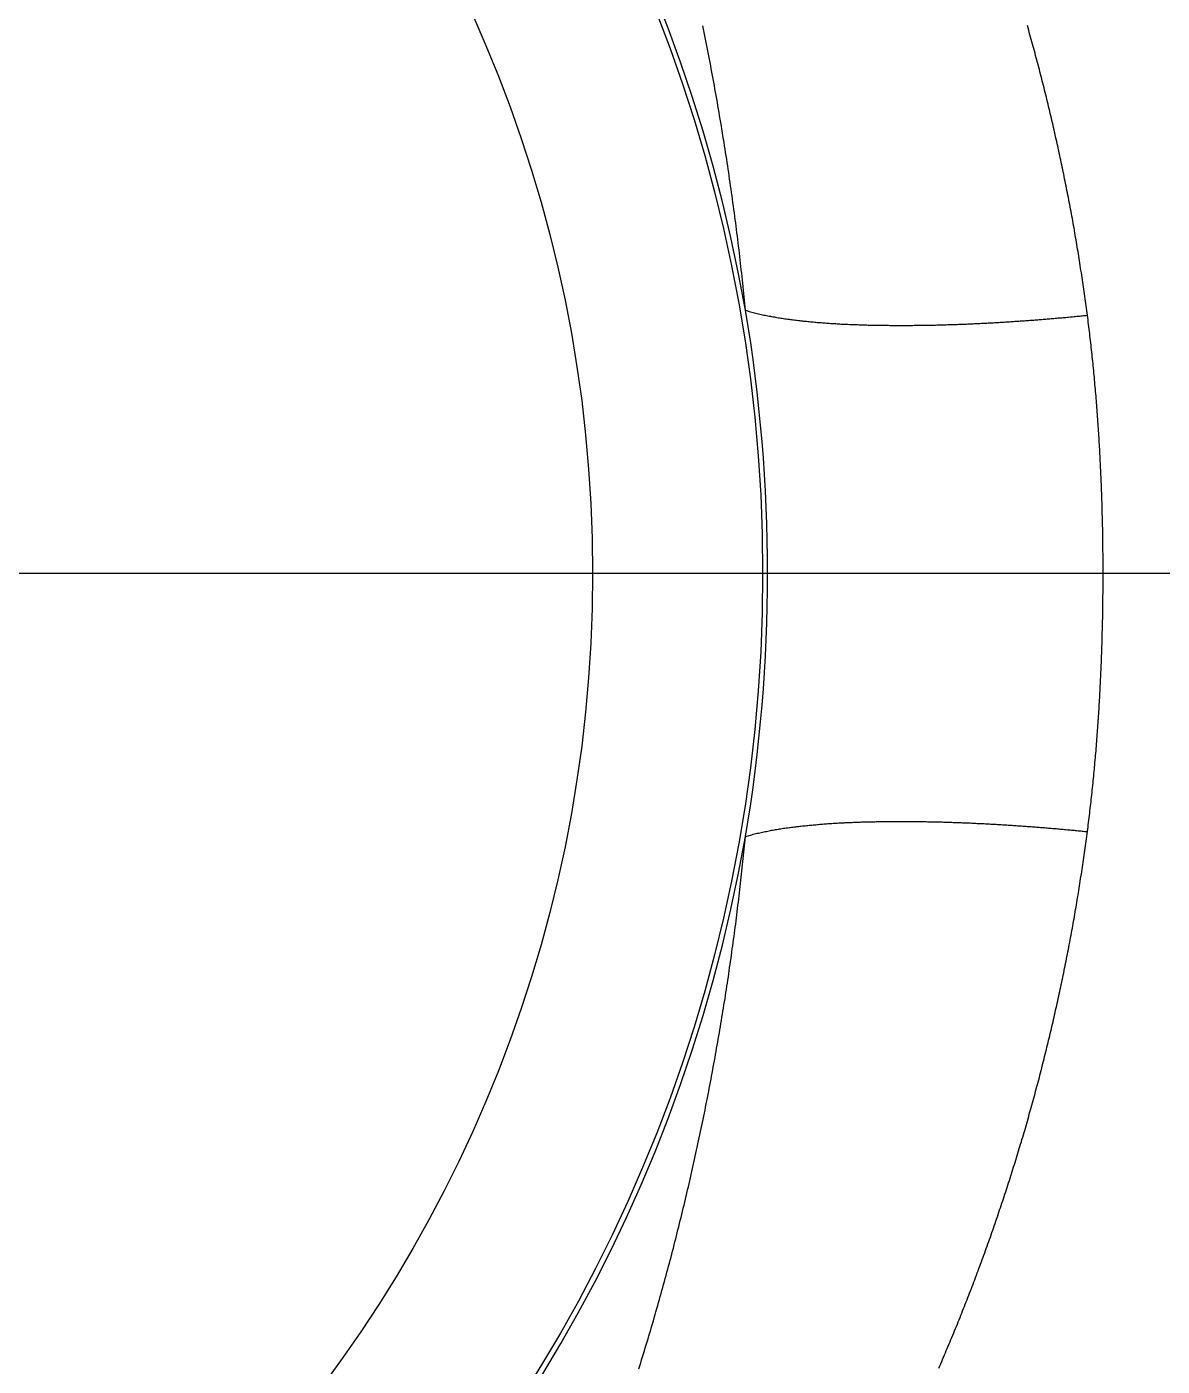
# Model space of a CAD drawing. Header units: millimetres. Extents: x 0 to 3800, y -67 to 2530.
# Drawn here: x 3299.03 to 3314.68, y 943.21 to 961.67 of the extents above; entities that cross this region are included whole.
import ezdxf
from ezdxf.lldxf.tags import DXFTag

# ---------------------------------------------------------------- set-up
doc = ezdxf.new("R2010")
doc.units = ezdxf.units.MM
doc.layers.add('내부선 및 부속', color=4, linetype='Continuous')
doc.layers.add('중심선', color=1, linetype='DASHED')
tags = doc.linetypes.add('DASHDOT', pattern=[70, 31, -13, 13, -13]).pattern_tags.tags
tags[10:11] = [DXFTag(74, 4), DXFTag(75, 0), DXFTag(340, '0'), DXFTag(46, 0.0), DXFTag(50, 0.0), DXFTag(44, 0.0), DXFTag(45, 0.0)]
tags[8:9] = [DXFTag(74, 4), DXFTag(75, 0), DXFTag(340, '0'), DXFTag(46, 0.0), DXFTag(50, 0.0), DXFTag(44, 0.0), DXFTag(45, 0.0)]
tags[6:7] = [DXFTag(74, 4), DXFTag(75, 0), DXFTag(340, '0'), DXFTag(46, 0.0), DXFTag(50, 0.0), DXFTag(44, 0.0), DXFTag(45, 0.0)]
tags[4:5] = [DXFTag(74, 4), DXFTag(75, 0), DXFTag(340, '0'), DXFTag(46, 0.0), DXFTag(50, 0.0), DXFTag(44, 0.0), DXFTag(45, 0.0)]
tags = doc.linetypes.add('DASHED', pattern=[25.72, 12.86, -12.86]).pattern_tags.tags
tags[6:7] = [DXFTag(74, 4), DXFTag(75, 0), DXFTag(340, '0'), DXFTag(46, 0.0), DXFTag(50, 0.0), DXFTag(44, 0.0), DXFTag(45, 0.0)]
tags[4:5] = [DXFTag(74, 4), DXFTag(75, 0), DXFTag(340, '0'), DXFTag(46, 0.0), DXFTag(50, 0.0), DXFTag(44, 0.0), DXFTag(45, 0.0)]

msp = doc.modelspace()

# ---------------------------------------------------------------- linework, layer by layer
at = {"layer": '내부선 및 부속', "linetype": 'Continuous', "flags": 128}
for points in [[(3308.933, 957.763), (3308.929, 957.81), (3308.924, 957.856), (3308.92, 957.903), (3308.915, 957.949), (3308.91, 957.995), (3308.905, 958.042), (3308.901, 958.088), (3308.896, 958.135), (3308.891, 958.181), (3308.886, 958.227), (3308.881, 958.274), (3308.876, 958.32), (3308.87, 958.367), (3308.865, 958.413), (3308.86, 958.459), (3308.855, 958.506), (3308.849, 958.552), (3308.844, 958.598), (3308.838, 958.645), (3308.833, 958.691), (3308.827, 958.737), (3308.821, 958.784), (3308.815, 958.83), (3308.81, 958.876), (3308.804, 958.923), (3308.798, 958.969), (3308.792, 959.015), (3308.786, 959.062), (3308.78, 959.108), (3308.774, 959.154), (3308.767, 959.2), (3308.761, 959.247), (3308.755, 959.293), (3308.748, 959.339), (3308.742, 959.385), (3308.735, 959.432), (3308.729, 959.478), (3308.722, 959.524), (3308.715, 959.57), (3308.709, 959.616), (3308.702, 959.663), (3308.695, 959.709), (3308.688, 959.755), (3308.681, 959.801), (3308.674, 959.847), (3308.667, 959.893), (3308.66, 959.939), (3308.653, 959.986), (3308.645, 960.032), (3308.638, 960.078), (3308.631, 960.124), (3308.623, 960.17), (3308.616, 960.216), (3308.608, 960.262), (3308.601, 960.308), (3308.593, 960.354), (3308.585, 960.4), (3308.577, 960.446), (3308.57, 960.492), (3308.562, 960.538), (3308.554, 960.584), (3308.546, 960.63), (3308.538, 960.676), (3308.529, 960.722), (3308.521, 960.768), (3308.513, 960.814), (3308.505, 960.86), (3308.496, 960.906), (3308.488, 960.952), (3308.479, 960.998), (3308.471, 961.044), (3308.462, 961.09), (3308.454, 961.135), (3308.445, 961.181), (3308.436, 961.227), (3308.427, 961.273), (3308.418, 961.319), (3308.409, 961.365), (3308.4, 961.41), (3308.391, 961.456), (3308.382, 961.502), (3308.373, 961.548), (3308.364, 961.593), (3308.354, 961.639), (3308.345, 961.685)], [(3313.646, 957.695), (3313.641, 957.728), (3313.637, 957.76), (3313.633, 957.793), (3313.628, 957.825), (3313.624, 957.858), (3313.619, 957.891), (3313.615, 957.923), (3313.61, 957.956), (3313.606, 957.988), (3313.601, 958.021), (3313.596, 958.053), (3313.592, 958.086), (3313.587, 958.119), (3313.582, 958.151), (3313.577, 958.184), (3313.572, 958.216), (3313.567, 958.249), (3313.562, 958.281), (3313.557, 958.314), (3313.552, 958.346), (3313.547, 958.379), (3313.542, 958.411), (3313.537, 958.444), (3313.532, 958.476), (3313.527, 958.509), (3313.521, 958.541), (3313.516, 958.574), (3313.511, 958.606), (3313.505, 958.638), (3313.5, 958.671), (3313.494, 958.703), (3313.489, 958.736), (3313.483, 958.768), (3313.478, 958.801), (3313.472, 958.833), (3313.466, 958.865), (3313.461, 958.898), (3313.455, 958.93), (3313.449, 958.963), (3313.443, 958.995), (3313.438, 959.027), (3313.432, 959.06), (3313.426, 959.092), (3313.42, 959.125), (3313.414, 959.157), (3313.408, 959.189), (3313.402, 959.222), (3313.396, 959.254), (3313.389, 959.286), (3313.383, 959.319), (3313.377, 959.351), (3313.371, 959.383), (3313.364, 959.415), (3313.358, 959.448), (3313.352, 959.48), (3313.345, 959.512), (3313.339, 959.545), (3313.332, 959.577), (3313.326, 959.609), (3313.319, 959.641), (3313.312, 959.674), (3313.306, 959.706), (3313.299, 959.738), (3313.292, 959.77), (3313.286, 959.802), (3313.279, 959.835), (3313.272, 959.867), (3313.265, 959.899), (3313.258, 959.931), (3313.251, 959.963), (3313.244, 959.996), (3313.237, 960.028), (3313.23, 960.06), (3313.223, 960.092), (3313.216, 960.124), (3313.208, 960.156), (3313.201, 960.188), (3313.194, 960.22), (3313.187, 960.252), (3313.179, 960.285), (3313.172, 960.317), (3313.164, 960.349), (3313.157, 960.381), (3313.149, 960.413), (3313.142, 960.445), (3313.134, 960.477), (3313.127, 960.509), (3313.119, 960.541), (3313.111, 960.573), (3313.104, 960.605), (3313.096, 960.637), (3313.088, 960.669), (3313.08, 960.701), (3313.072, 960.733), (3313.064, 960.765), (3313.056, 960.797), (3313.048, 960.829), (3313.04, 960.86), (3313.032, 960.892), (3313.024, 960.924), (3313.024, 960.924), (3313.016, 960.956), (3313.008, 960.988), (3312.999, 961.02), (3312.991, 961.052), (3312.983, 961.084), (3312.975, 961.115), (3312.966, 961.147), (3312.958, 961.179), (3312.949, 961.211), (3312.941, 961.243), (3312.932, 961.274), (3312.924, 961.306), (3312.915, 961.338), (3312.906, 961.37), (3312.898, 961.401), (3312.889, 961.433), (3312.88, 961.465), (3312.871, 961.497), (3312.863, 961.528), (3312.854, 961.56), (3312.845, 961.592), (3312.836, 961.623), (3312.827, 961.655), (3312.818, 961.687)], [(3308.933, 957.763), (3308.951, 957.758), (3308.969, 957.752), (3308.986, 957.747), (3309.004, 957.742), (3309.022, 957.737), (3309.04, 957.732), (3309.058, 957.728), (3309.076, 957.723), (3309.094, 957.719), (3309.112, 957.714), (3309.13, 957.71), (3309.148, 957.706), (3309.167, 957.702), (3309.185, 957.698), (3309.203, 957.695), (3309.221, 957.691), (3309.239, 957.687), (3309.258, 957.684), (3309.276, 957.68), (3309.294, 957.677), (3309.312, 957.674), (3309.331, 957.671), (3309.349, 957.667), (3309.367, 957.664), (3309.386, 957.661), (3309.404, 957.658), (3309.422, 957.655), (3309.441, 957.653), (3309.459, 957.65), (3309.477, 957.647), (3309.496, 957.645), (3309.514, 957.642), (3309.533, 957.64), (3309.551, 957.637), (3309.569, 957.635), (3309.588, 957.632), (3309.606, 957.63), (3309.625, 957.628), (3309.643, 957.625), (3309.662, 957.623), (3309.68, 957.621), (3309.698, 957.619), (3309.717, 957.617), (3309.735, 957.615), (3309.754, 957.613), (3309.772, 957.611), (3309.791, 957.609), (3309.809, 957.608), (3309.828, 957.606), (3309.846, 957.604), (3309.865, 957.602), (3309.883, 957.601), (3309.902, 957.599), (3309.92, 957.597), (3309.939, 957.596), (3309.957, 957.594), (3309.976, 957.593), (3309.994, 957.591), (3310.013, 957.59), (3310.031, 957.588), (3310.05, 957.587), (3310.068, 957.586), (3310.087, 957.584), (3310.105, 957.583), (3310.124, 957.582), (3310.142, 957.581), (3310.161, 957.58), (3310.179, 957.579), (3310.198, 957.577), (3310.216, 957.576), (3310.235, 957.575), (3310.253, 957.574), (3310.272, 957.573), (3310.291, 957.572), (3310.309, 957.572), (3310.328, 957.571), (3310.346, 957.57), (3310.365, 957.569), (3310.383, 957.568), (3310.402, 957.567), (3310.42, 957.567), (3310.439, 957.566), (3310.458, 957.565), (3310.476, 957.565), (3310.495, 957.564), (3310.513, 957.563), (3310.532, 957.563), (3310.55, 957.562), (3310.569, 957.562), (3310.587, 957.561), (3310.606, 957.561), (3310.625, 957.56), (3310.643, 957.56), (3310.662, 957.559), (3310.68, 957.559), (3310.699, 957.558), (3310.717, 957.558), (3310.736, 957.558), (3310.755, 957.557), (3310.773, 957.557), (3310.773, 957.557), (3310.792, 957.557), (3310.81, 957.557), (3310.829, 957.556), (3310.847, 957.556), (3310.866, 957.556), (3310.885, 957.556), (3310.903, 957.556), (3310.922, 957.555), (3310.94, 957.555), (3310.959, 957.555), (3310.977, 957.555), (3310.996, 957.555), (3311.015, 957.555), (3311.033, 957.555), (3311.052, 957.555), (3311.07, 957.555), (3311.089, 957.555), (3311.107, 957.555), (3311.126, 957.555), (3311.145, 957.555), (3311.163, 957.555), (3311.182, 957.555), (3311.2, 957.555), (3311.219, 957.555), (3311.237, 957.555), (3311.256, 957.556), (3311.275, 957.556), (3311.293, 957.556), (3311.312, 957.556), (3311.33, 957.556), (3311.349, 957.557), (3311.367, 957.557), (3311.386, 957.557), (3311.404, 957.558), (3311.423, 957.558), (3311.442, 957.558), (3311.46, 957.559), (3311.479, 957.559), (3311.497, 957.559), (3311.516, 957.56), (3311.534, 957.56), (3311.553, 957.56), (3311.571, 957.561), (3311.59, 957.561), (3311.609, 957.562), (3311.627, 957.562), (3311.646, 957.563), (3311.664, 957.563), (3311.683, 957.564), (3311.701, 957.564), (3311.72, 957.565), (3311.738, 957.566), (3311.757, 957.566), (3311.776, 957.567), (3311.794, 957.567), (3311.813, 957.568), (3311.831, 957.569), (3311.85, 957.569), (3311.868, 957.57), (3311.887, 957.571), (3311.905, 957.571), (3311.924, 957.572), (3311.943, 957.573), (3311.961, 957.574), (3311.98, 957.574), (3311.998, 957.575), (3312.017, 957.576), (3312.035, 957.577), (3312.054, 957.578), (3312.072, 957.578), (3312.091, 957.579), (3312.109, 957.58), (3312.128, 957.581), (3312.146, 957.582), (3312.165, 957.583), (3312.184, 957.584), (3312.202, 957.585), (3312.221, 957.586), (3312.239, 957.586), (3312.258, 957.587), (3312.276, 957.588), (3312.295, 957.589), (3312.313, 957.59), (3312.332, 957.591), (3312.35, 957.592), (3312.369, 957.593), (3312.387, 957.595), (3312.406, 957.596), (3312.425, 957.597), (3312.443, 957.598), (3312.462, 957.599), (3312.48, 957.6), (3312.499, 957.601), (3312.517, 957.602), (3312.536, 957.603), (3312.554, 957.605), (3312.573, 957.606), (3312.591, 957.607), (3312.61, 957.608), (3312.628, 957.609), (3312.628, 957.609), (3312.647, 957.611), (3312.665, 957.612), (3312.684, 957.613), (3312.702, 957.614), (3312.721, 957.616), (3312.739, 957.617), (3312.758, 957.618), (3312.777, 957.62), (3312.795, 957.621), (3312.814, 957.622), (3312.832, 957.624), (3312.851, 957.625), (3312.869, 957.626), (3312.888, 957.628), (3312.906, 957.629), (3312.925, 957.631), (3312.943, 957.632), (3312.962, 957.633), (3312.98, 957.635), (3312.999, 957.636), (3313.017, 957.638), (3313.036, 957.639), (3313.054, 957.641), (3313.073, 957.642), (3313.091, 957.644), (3313.11, 957.645), (3313.128, 957.647), (3313.147, 957.649), (3313.165, 957.65), (3313.184, 957.652), (3313.202, 957.653), (3313.221, 957.655), (3313.239, 957.657), (3313.258, 957.658), (3313.276, 957.66), (3313.295, 957.661), (3313.313, 957.663), (3313.332, 957.665), (3313.35, 957.666), (3313.369, 957.668), (3313.387, 957.67), (3313.406, 957.672), (3313.424, 957.673), (3313.442, 957.675), (3313.461, 957.677), (3313.479, 957.679), (3313.498, 957.68), (3313.516, 957.682), (3313.535, 957.684), (3313.553, 957.686), (3313.572, 957.688), (3313.59, 957.689), (3313.609, 957.691), (3313.627, 957.693), (3313.646, 957.695), (3313.646, 957.695)], [(3313.646, 950.576), (3313.65, 950.608), (3313.654, 950.64), (3313.658, 950.672), (3313.662, 950.703), (3313.666, 950.735), (3313.67, 950.767), (3313.674, 950.799), (3313.677, 950.83), (3313.681, 950.862), (3313.685, 950.894), (3313.689, 950.926), (3313.692, 950.957), (3313.696, 950.989), (3313.699, 951.021), (3313.703, 951.053), (3313.706, 951.085), (3313.71, 951.117), (3313.713, 951.148), (3313.717, 951.18), (3313.72, 951.212), (3313.723, 951.244), (3313.726, 951.276), (3313.729, 951.308), (3313.733, 951.339), (3313.736, 951.371), (3313.739, 951.403), (3313.742, 951.435), (3313.745, 951.467), (3313.747, 951.499), (3313.75, 951.531), (3313.753, 951.563), (3313.756, 951.594), (3313.759, 951.626), (3313.761, 951.658), (3313.764, 951.69), (3313.767, 951.722), (3313.769, 951.754), (3313.772, 951.786), (3313.774, 951.818), (3313.777, 951.85), (3313.779, 951.882), (3313.782, 951.913), (3313.784, 951.945), (3313.786, 951.977), (3313.789, 952.009), (3313.791, 952.041), (3313.793, 952.073), (3313.795, 952.105), (3313.797, 952.137), (3313.799, 952.169), (3313.802, 952.201), (3313.804, 952.233), (3313.806, 952.265), (3313.807, 952.297), (3313.809, 952.329), (3313.811, 952.361), (3313.813, 952.393), (3313.815, 952.424), (3313.817, 952.456), (3313.818, 952.488), (3313.82, 952.52), (3313.822, 952.552), (3313.823, 952.584), (3313.825, 952.616), (3313.827, 952.648), (3313.828, 952.68), (3313.83, 952.712), (3313.831, 952.744), (3313.832, 952.776), (3313.834, 952.808), (3313.835, 952.84), (3313.836, 952.872), (3313.838, 952.904), (3313.839, 952.936), (3313.84, 952.968), (3313.841, 953), (3313.843, 953.032), (3313.844, 953.064), (3313.845, 953.096), (3313.846, 953.128), (3313.847, 953.16), (3313.848, 953.192), (3313.849, 953.224), (3313.85, 953.256), (3313.85, 953.288), (3313.851, 953.32), (3313.852, 953.352), (3313.853, 953.384), (3313.854, 953.416), (3313.854, 953.448), (3313.855, 953.48), (3313.856, 953.512), (3313.856, 953.544), (3313.857, 953.576), (3313.857, 953.608), (3313.858, 953.64), (3313.858, 953.672), (3313.859, 953.704), (3313.859, 953.736), (3313.86, 953.768), (3313.86, 953.768), (3313.86, 953.8), (3313.86, 953.832), (3313.861, 953.864), (3313.861, 953.896), (3313.861, 953.928), (3313.861, 953.96), (3313.861, 953.992), (3313.862, 954.024), (3313.862, 954.056), (3313.862, 954.088), (3313.862, 954.12), (3313.862, 954.152), (3313.862, 954.184), (3313.862, 954.216), (3313.862, 954.248), (3313.861, 954.28), (3313.861, 954.312), (3313.861, 954.344), (3313.861, 954.376), (3313.861, 954.408), (3313.86, 954.44), (3313.86, 954.472), (3313.86, 954.504), (3313.859, 954.536), (3313.859, 954.568), (3313.858, 954.6), (3313.858, 954.632), (3313.857, 954.664), (3313.857, 954.696), (3313.856, 954.728), (3313.856, 954.76), (3313.855, 954.792), (3313.854, 954.824), (3313.854, 954.856), (3313.853, 954.888), (3313.852, 954.92), (3313.851, 954.952), (3313.85, 954.984), (3313.85, 955.016), (3313.849, 955.048), (3313.848, 955.08), (3313.847, 955.112), (3313.846, 955.144), (3313.845, 955.176), (3313.844, 955.208), (3313.843, 955.24), (3313.841, 955.272), (3313.84, 955.303), (3313.839, 955.335), (3313.838, 955.367), (3313.836, 955.399), (3313.835, 955.431), (3313.834, 955.463), (3313.832, 955.495), (3313.831, 955.527), (3313.83, 955.559), (3313.828, 955.591), (3313.827, 955.623), (3313.825, 955.655), (3313.823, 955.687), (3313.822, 955.719), (3313.82, 955.751), (3313.818, 955.783), (3313.817, 955.815), (3313.815, 955.847), (3313.813, 955.879), (3313.811, 955.911), (3313.809, 955.943), (3313.807, 955.975), (3313.806, 956.007), (3313.804, 956.039), (3313.802, 956.071), (3313.799, 956.103), (3313.797, 956.134), (3313.795, 956.166), (3313.793, 956.198), (3313.791, 956.23), (3313.789, 956.262), (3313.786, 956.294), (3313.784, 956.326), (3313.782, 956.358), (3313.779, 956.39), (3313.777, 956.422), (3313.774, 956.454), (3313.772, 956.486), (3313.769, 956.518), (3313.767, 956.549), (3313.764, 956.581), (3313.761, 956.613), (3313.759, 956.645), (3313.756, 956.677), (3313.753, 956.709), (3313.75, 956.741), (3313.747, 956.773), (3313.745, 956.805), (3313.742, 956.836), (3313.739, 956.868), (3313.736, 956.9), (3313.733, 956.932), (3313.729, 956.964), (3313.729, 956.964), (3313.726, 956.996), (3313.723, 957.028), (3313.72, 957.059), (3313.717, 957.091), (3313.713, 957.123), (3313.71, 957.155), (3313.706, 957.187), (3313.703, 957.219), (3313.699, 957.25), (3313.696, 957.282), (3313.692, 957.314), (3313.689, 957.346), (3313.685, 957.377), (3313.681, 957.409), (3313.677, 957.441), (3313.674, 957.473), (3313.67, 957.505), (3313.666, 957.536), (3313.662, 957.568), (3313.658, 957.6), (3313.654, 957.632), (3313.65, 957.663), (3313.646, 957.695), (3313.646, 957.695)], [(3308.933, 950.508), (3308.951, 950.514), (3308.969, 950.519), (3308.986, 950.524), (3309.004, 950.529), (3309.022, 950.534), (3309.04, 950.539), (3309.058, 950.544), (3309.076, 950.548), (3309.094, 950.553), (3309.112, 950.557), (3309.13, 950.561), (3309.148, 950.565), (3309.167, 950.569), (3309.185, 950.573), (3309.203, 950.577), (3309.221, 950.58), (3309.239, 950.584), (3309.258, 950.588), (3309.276, 950.591), (3309.294, 950.594), (3309.312, 950.598), (3309.331, 950.601), (3309.349, 950.604), (3309.367, 950.607), (3309.386, 950.61), (3309.404, 950.613), (3309.422, 950.616), (3309.441, 950.619), (3309.459, 950.622), (3309.477, 950.624), (3309.496, 950.627), (3309.514, 950.629), (3309.533, 950.632), (3309.551, 950.634), (3309.569, 950.637), (3309.588, 950.639), (3309.606, 950.641), (3309.625, 950.644), (3309.643, 950.646), (3309.662, 950.648), (3309.68, 950.65), (3309.698, 950.652), (3309.717, 950.654), (3309.735, 950.656), (3309.754, 950.658), (3309.772, 950.66), (3309.791, 950.662), (3309.809, 950.664), (3309.828, 950.666), (3309.846, 950.667), (3309.865, 950.669), (3309.883, 950.671), (3309.902, 950.672), (3309.92, 950.674), (3309.939, 950.676), (3309.957, 950.677), (3309.976, 950.679), (3309.994, 950.68), (3310.013, 950.682), (3310.031, 950.683), (3310.05, 950.684), (3310.068, 950.686), (3310.087, 950.687), (3310.105, 950.688), (3310.124, 950.689), (3310.142, 950.691), (3310.161, 950.692), (3310.179, 950.693), (3310.198, 950.694), (3310.216, 950.695), (3310.235, 950.696), (3310.253, 950.697), (3310.272, 950.698), (3310.291, 950.699), (3310.309, 950.7), (3310.328, 950.701), (3310.346, 950.702), (3310.365, 950.702), (3310.383, 950.703), (3310.402, 950.704), (3310.42, 950.705), (3310.439, 950.705), (3310.458, 950.706), (3310.476, 950.707), (3310.495, 950.707), (3310.513, 950.708), (3310.532, 950.709), (3310.55, 950.709), (3310.569, 950.71), (3310.587, 950.71), (3310.606, 950.711), (3310.625, 950.711), (3310.643, 950.712), (3310.662, 950.712), (3310.68, 950.713), (3310.699, 950.713), (3310.717, 950.713), (3310.736, 950.714), (3310.755, 950.714), (3310.773, 950.714), (3310.773, 950.714), (3310.792, 950.715), (3310.81, 950.715), (3310.829, 950.715), (3310.847, 950.715), (3310.866, 950.716), (3310.885, 950.716), (3310.903, 950.716), (3310.922, 950.716), (3310.94, 950.716), (3310.959, 950.716), (3310.977, 950.716), (3310.996, 950.716), (3311.015, 950.717), (3311.033, 950.717), (3311.052, 950.717), (3311.07, 950.717), (3311.089, 950.717), (3311.107, 950.717), (3311.126, 950.717), (3311.145, 950.716), (3311.163, 950.716), (3311.182, 950.716), (3311.2, 950.716), (3311.219, 950.716), (3311.237, 950.716), (3311.256, 950.716), (3311.275, 950.716), (3311.293, 950.715), (3311.312, 950.715), (3311.33, 950.715), (3311.349, 950.715), (3311.367, 950.714), (3311.386, 950.714), (3311.404, 950.714), (3311.423, 950.714), (3311.442, 950.713), (3311.46, 950.713), (3311.479, 950.713), (3311.497, 950.712), (3311.516, 950.712), (3311.534, 950.711), (3311.553, 950.711), (3311.571, 950.71), (3311.59, 950.71), (3311.609, 950.71), (3311.627, 950.709), (3311.646, 950.709), (3311.664, 950.708), (3311.683, 950.708), (3311.701, 950.707), (3311.72, 950.706), (3311.738, 950.706), (3311.757, 950.705), (3311.776, 950.705), (3311.794, 950.704), (3311.813, 950.703), (3311.831, 950.703), (3311.85, 950.702), (3311.868, 950.701), (3311.887, 950.701), (3311.905, 950.7), (3311.924, 950.699), (3311.943, 950.699), (3311.961, 950.698), (3311.98, 950.697), (3311.998, 950.696), (3312.017, 950.695), (3312.035, 950.695), (3312.054, 950.694), (3312.072, 950.693), (3312.091, 950.692), (3312.109, 950.691), (3312.128, 950.69), (3312.146, 950.69), (3312.165, 950.689), (3312.184, 950.688), (3312.202, 950.687), (3312.221, 950.686), (3312.239, 950.685), (3312.258, 950.684), (3312.276, 950.683), (3312.295, 950.682), (3312.313, 950.681), (3312.332, 950.68), (3312.35, 950.679), (3312.369, 950.678), (3312.387, 950.677), (3312.406, 950.676), (3312.425, 950.675), (3312.443, 950.674), (3312.462, 950.673), (3312.48, 950.671), (3312.499, 950.67), (3312.517, 950.669), (3312.536, 950.668), (3312.554, 950.667), (3312.573, 950.666), (3312.591, 950.664), (3312.61, 950.663), (3312.628, 950.662), (3312.628, 950.662), (3312.647, 950.661), (3312.665, 950.66), (3312.684, 950.658), (3312.702, 950.657), (3312.721, 950.656), (3312.739, 950.654), (3312.758, 950.653), (3312.777, 950.652), (3312.795, 950.65), (3312.814, 950.649), (3312.832, 950.648), (3312.851, 950.646), (3312.869, 950.645), (3312.888, 950.644), (3312.906, 950.642), (3312.925, 950.641), (3312.943, 950.639), (3312.962, 950.638), (3312.98, 950.637), (3312.999, 950.635), (3313.017, 950.634), (3313.036, 950.632), (3313.054, 950.631), (3313.073, 950.629), (3313.091, 950.628), (3313.11, 950.626), (3313.128, 950.624), (3313.147, 950.623), (3313.165, 950.621), (3313.184, 950.62), (3313.202, 950.618), (3313.221, 950.617), (3313.239, 950.615), (3313.258, 950.613), (3313.276, 950.612), (3313.295, 950.61), (3313.313, 950.608), (3313.332, 950.607), (3313.35, 950.605), (3313.369, 950.603), (3313.387, 950.602), (3313.406, 950.6), (3313.424, 950.598), (3313.442, 950.596), (3313.461, 950.595), (3313.479, 950.593), (3313.498, 950.591), (3313.516, 950.589), (3313.535, 950.587), (3313.553, 950.586), (3313.572, 950.584), (3313.59, 950.582), (3313.609, 950.58), (3313.627, 950.578), (3313.646, 950.576), (3313.646, 950.576)], [(3307.464, 943.17), (3307.477, 943.211), (3307.489, 943.252), (3307.502, 943.294), (3307.515, 943.335), (3307.528, 943.377), (3307.54, 943.418), (3307.553, 943.46), (3307.565, 943.501), (3307.578, 943.542), (3307.59, 943.584), (3307.603, 943.626), (3307.615, 943.667), (3307.627, 943.709), (3307.64, 943.75), (3307.652, 943.792), (3307.664, 943.833), (3307.676, 943.875), (3307.688, 943.917), (3307.7, 943.958), (3307.712, 944), (3307.724, 944.042), (3307.736, 944.083), (3307.747, 944.125), (3307.759, 944.167), (3307.771, 944.209), (3307.782, 944.25), (3307.782, 944.25), (3307.794, 944.292), (3307.805, 944.334), (3307.817, 944.376), (3307.828, 944.417), (3307.84, 944.459), (3307.851, 944.501), (3307.862, 944.543), (3307.873, 944.585), (3307.884, 944.627), (3307.895, 944.669), (3307.907, 944.711), (3307.917, 944.752), (3307.928, 944.794), (3307.939, 944.836), (3307.95, 944.878), (3307.961, 944.92), (3307.972, 944.962), (3307.982, 945.004), (3307.993, 945.046), (3308.003, 945.088), (3308.014, 945.13), (3308.024, 945.172), (3308.035, 945.214), (3308.045, 945.257), (3308.056, 945.299), (3308.066, 945.341), (3308.076, 945.383), (3308.086, 945.425), (3308.096, 945.467), (3308.106, 945.509), (3308.116, 945.551), (3308.126, 945.594), (3308.136, 945.636), (3308.146, 945.678), (3308.156, 945.72), (3308.166, 945.763), (3308.175, 945.805), (3308.185, 945.847), (3308.194, 945.889), (3308.204, 945.932), (3308.213, 945.974), (3308.223, 946.016), (3308.232, 946.058), (3308.242, 946.101), (3308.251, 946.143), (3308.26, 946.185), (3308.269, 946.228), (3308.278, 946.27), (3308.288, 946.313), (3308.297, 946.355), (3308.306, 946.397), (3308.315, 946.44), (3308.323, 946.482), (3308.332, 946.525), (3308.341, 946.567), (3308.35, 946.609), (3308.358, 946.652), (3308.367, 946.694), (3308.376, 946.737), (3308.384, 946.779), (3308.393, 946.822), (3308.401, 946.864), (3308.409, 946.907), (3308.418, 946.95), (3308.426, 946.992), (3308.434, 947.035), (3308.442, 947.077), (3308.45, 947.12), (3308.459, 947.162), (3308.467, 947.205), (3308.475, 947.248), (3308.482, 947.29), (3308.49, 947.333), (3308.498, 947.375), (3308.506, 947.418), (3308.514, 947.461), (3308.521, 947.503), (3308.529, 947.546), (3308.536, 947.589), (3308.544, 947.631), (3308.551, 947.674), (3308.559, 947.717), (3308.566, 947.76), (3308.574, 947.802), (3308.581, 947.845), (3308.588, 947.888), (3308.595, 947.93), (3308.602, 947.973), (3308.609, 948.016), (3308.616, 948.059), (3308.623, 948.102), (3308.63, 948.144), (3308.637, 948.187), (3308.644, 948.23), (3308.651, 948.273), (3308.657, 948.316), (3308.664, 948.358), (3308.671, 948.401), (3308.677, 948.444), (3308.684, 948.487), (3308.684, 948.487), (3308.69, 948.53), (3308.697, 948.573), (3308.703, 948.616), (3308.709, 948.658), (3308.715, 948.701), (3308.722, 948.744), (3308.728, 948.787), (3308.734, 948.83), (3308.74, 948.873), (3308.746, 948.916), (3308.752, 948.959), (3308.758, 949.002), (3308.764, 949.045), (3308.77, 949.088), (3308.775, 949.131), (3308.781, 949.174), (3308.787, 949.217), (3308.792, 949.259), (3308.798, 949.302), (3308.803, 949.345), (3308.809, 949.388), (3308.814, 949.431), (3308.82, 949.474), (3308.825, 949.517), (3308.83, 949.56), (3308.835, 949.603), (3308.84, 949.647), (3308.846, 949.69), (3308.851, 949.733), (3308.856, 949.776), (3308.861, 949.819), (3308.866, 949.862), (3308.87, 949.905), (3308.875, 949.948), (3308.88, 949.991), (3308.885, 950.034), (3308.889, 950.077), (3308.894, 950.12), (3308.898, 950.163), (3308.903, 950.206), (3308.907, 950.249), (3308.912, 950.293), (3308.916, 950.336), (3308.921, 950.379), (3308.925, 950.422), (3308.929, 950.465), (3308.933, 950.508), (3308.933, 950.508)], [(3311.598, 943.18), (3311.611, 943.21), (3311.624, 943.241), (3311.637, 943.271), (3311.65, 943.301), (3311.663, 943.331), (3311.676, 943.362), (3311.689, 943.392), (3311.701, 943.422), (3311.714, 943.452), (3311.727, 943.483), (3311.74, 943.513), (3311.752, 943.543), (3311.765, 943.574), (3311.778, 943.604), (3311.79, 943.635), (3311.803, 943.665), (3311.815, 943.695), (3311.828, 943.726), (3311.84, 943.756), (3311.853, 943.787), (3311.865, 943.817), (3311.877, 943.848), (3311.89, 943.878), (3311.902, 943.909), (3311.914, 943.939), (3311.926, 943.97), (3311.938, 944.001), (3311.938, 944.001), (3311.95, 944.031), (3311.963, 944.062), (3311.975, 944.092), (3311.987, 944.123), (3311.999, 944.154), (3312.01, 944.184), (3312.022, 944.215), (3312.034, 944.246), (3312.046, 944.276), (3312.058, 944.307), (3312.07, 944.338), (3312.081, 944.369), (3312.093, 944.399), (3312.105, 944.43), (3312.116, 944.461), (3312.128, 944.492), (3312.139, 944.523), (3312.151, 944.553), (3312.162, 944.584), (3312.174, 944.615), (3312.185, 944.646), (3312.196, 944.677), (3312.208, 944.708), (3312.219, 944.739), (3312.23, 944.77), (3312.241, 944.801), (3312.252, 944.831), (3312.264, 944.862), (3312.275, 944.893), (3312.286, 944.924), (3312.297, 944.955), (3312.308, 944.986), (3312.319, 945.017), (3312.33, 945.048), (3312.34, 945.08), (3312.351, 945.111), (3312.362, 945.142), (3312.373, 945.173), (3312.383, 945.204), (3312.394, 945.235), (3312.405, 945.266), (3312.415, 945.297), (3312.426, 945.328), (3312.436, 945.36), (3312.447, 945.391), (3312.457, 945.422), (3312.468, 945.453), (3312.478, 945.484), (3312.489, 945.516), (3312.499, 945.547), (3312.509, 945.578), (3312.519, 945.609), (3312.529, 945.641), (3312.54, 945.672), (3312.55, 945.703), (3312.56, 945.735), (3312.57, 945.766), (3312.58, 945.797), (3312.59, 945.829), (3312.6, 945.86), (3312.61, 945.891), (3312.62, 945.923), (3312.629, 945.954), (3312.639, 945.986), (3312.649, 946.017), (3312.659, 946.049), (3312.668, 946.08), (3312.678, 946.111), (3312.687, 946.143), (3312.697, 946.174), (3312.707, 946.206), (3312.716, 946.237), (3312.725, 946.269), (3312.735, 946.3), (3312.744, 946.332), (3312.754, 946.364), (3312.763, 946.395), (3312.772, 946.427), (3312.781, 946.458), (3312.791, 946.49), (3312.8, 946.521), (3312.809, 946.553), (3312.818, 946.585), (3312.827, 946.616), (3312.836, 946.648), (3312.845, 946.68), (3312.854, 946.711), (3312.863, 946.743), (3312.871, 946.775), (3312.88, 946.806), (3312.889, 946.838), (3312.898, 946.87), (3312.906, 946.902), (3312.915, 946.933), (3312.924, 946.965), (3312.932, 946.997), (3312.941, 947.029), (3312.949, 947.061), (3312.958, 947.092), (3312.966, 947.124), (3312.966, 947.124), (3312.975, 947.156), (3312.983, 947.188), (3312.991, 947.22), (3312.999, 947.252), (3313.008, 947.283), (3313.016, 947.315), (3313.024, 947.347), (3313.032, 947.379), (3313.04, 947.411), (3313.048, 947.443), (3313.056, 947.475), (3313.064, 947.507), (3313.072, 947.539), (3313.08, 947.571), (3313.088, 947.603), (3313.096, 947.635), (3313.104, 947.667), (3313.111, 947.699), (3313.119, 947.731), (3313.127, 947.763), (3313.134, 947.795), (3313.142, 947.827), (3313.149, 947.859), (3313.157, 947.891), (3313.164, 947.923), (3313.172, 947.955), (3313.179, 947.987), (3313.187, 948.019), (3313.194, 948.051), (3313.201, 948.083), (3313.208, 948.115), (3313.216, 948.147), (3313.223, 948.179), (3313.23, 948.212), (3313.237, 948.244), (3313.244, 948.276), (3313.251, 948.308), (3313.258, 948.34), (3313.265, 948.372), (3313.272, 948.405), (3313.279, 948.437), (3313.286, 948.469), (3313.292, 948.501), (3313.299, 948.533), (3313.306, 948.566), (3313.312, 948.598), (3313.319, 948.63), (3313.326, 948.662), (3313.332, 948.695), (3313.339, 948.727), (3313.345, 948.759), (3313.352, 948.791), (3313.358, 948.824), (3313.364, 948.856), (3313.371, 948.888), (3313.377, 948.921), (3313.383, 948.953), (3313.389, 948.985), (3313.396, 949.017), (3313.402, 949.05), (3313.408, 949.082), (3313.414, 949.115), (3313.42, 949.147), (3313.426, 949.179), (3313.432, 949.212), (3313.438, 949.244), (3313.443, 949.276), (3313.449, 949.309), (3313.455, 949.341), (3313.461, 949.374), (3313.466, 949.406), (3313.472, 949.438), (3313.478, 949.471), (3313.483, 949.503), (3313.489, 949.536), (3313.494, 949.568), (3313.5, 949.6), (3313.505, 949.633), (3313.511, 949.665), (3313.516, 949.698), (3313.521, 949.73), (3313.527, 949.763), (3313.532, 949.795), (3313.537, 949.828), (3313.542, 949.86), (3313.547, 949.893), (3313.552, 949.925), (3313.557, 949.958), (3313.562, 949.99), (3313.567, 950.023), (3313.572, 950.055), (3313.577, 950.088), (3313.582, 950.12), (3313.587, 950.153), (3313.592, 950.185), (3313.596, 950.218), (3313.601, 950.251), (3313.606, 950.283), (3313.61, 950.316), (3313.615, 950.348), (3313.615, 950.348), (3313.619, 950.381), (3313.624, 950.413), (3313.628, 950.446), (3313.633, 950.479), (3313.637, 950.511), (3313.641, 950.544), (3313.646, 950.576), (3313.646, 950.576)]]:
    msp.add_lwpolyline(points, dxfattribs=at)
at = {"layer": '내부선 및 부속', "linetype": 'Continuous'}
for radius in [21.044, 18.7]:
    msp.add_circle((3288.126, 954.136), radius, dxfattribs=at)
for centre, radius, start, end in [((3288.126, 954.136), 33.363, 38.0306, 321.9694), ((3288.126, 954.136), 25.178, 57.6319, 302.3682), ((3288.126, 954.136), 21.121, 9.8898, 350.1102), ((3287.463, 954.136), 21.775, 350.41, 9.59)]:
    msp.add_arc(centre, radius, start, end, dxfattribs=at)
at = {"layer": '중심선', "linetype": 'DASHDOT'}
msp.add_line((3408.126, 954.136), (3224.763, 954.136), dxfattribs=at)

doc.saveas('drawing.dxf')
